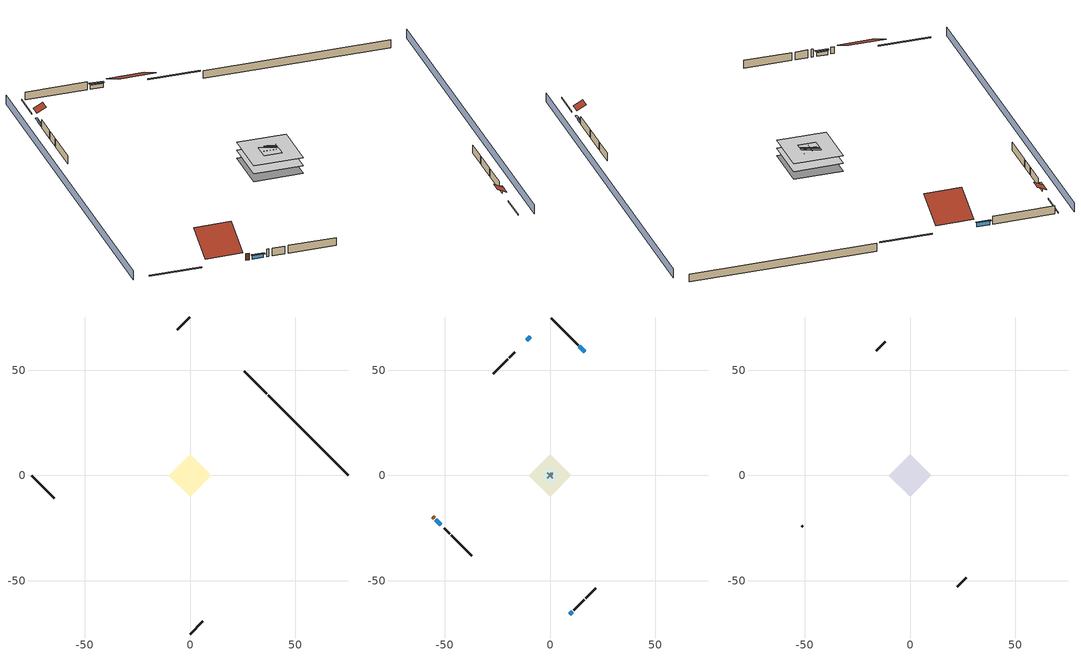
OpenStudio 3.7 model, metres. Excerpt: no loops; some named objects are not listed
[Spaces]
basement - unconditioned 1
 floor foundation (Slab2 construction): -10.06,0 0,10.06 10.06,0 0,-10.06 z-2.13
 wall outside (RimJoist1 construction): 36.38,38.85 25.65,49.58 z0.3:0.61
 wall outside (RimJoist2 construction): 0,-75.23 5.97,-69.26 z0.3:0.61
 wall outside (RimJoist3 construction): -75.23,0 -64.5,-10.73 z0.3:0.61
 wall outside (RimJoist4 construction): 0,75.23 -5.97,69.26 z0.3:0.61
 wall foundation (FoundationWall1 construction): 75.23,0 37.04,38.19 z-2.13:0.3
garage 1
 floor foundation (Slab1 construction): -3.66,0 0,3.66 3.66,0 0,-3.66 z0
 wall outside (Wall1 construction): 11.19,-64.04 16.37,-58.87 z0.3:2.74
 wall outside (Wall2 construction): -50.17,-25.06 -47.58,-27.65 z0.3:2.74
 wall outside (Wall12 construction): -16.75,58.49 -19.33,55.9 z0.3:2.74
 wall to conditioned space 1 (Wall5 construction Reversed): 1.29,-1.29 -1.29,1.29 z0.3:2.74
 wall to conditioned space 1 (Wall6 construction Reversed): 1.29,1.29 -1.29,-1.29 z0.3:2.74
conditioned space 1
 floor to basement - unconditioned 1 (Floor2 construction): -10.06,0 0,10.06 10.06,0 0,-10.06 z0.3
 wall outside (Wall3 construction): 13.34,61.89 0.66,74.58 z0.3:2.74
 wall outside (Wall4 construction): 17.02,-58.21 21.72,-53.52 z0.3:2.74
 wall outside (Wall7 construction): -46.93,-28.31 -37.14,-38.1 z0.3:2.74
 wall outside (Wall8 construction): -19.99,55.24 -27.04,48.2 z0.3:2.74
 wall outside (AdiabaticWallConstruction): 16.57,58.66 13.99,61.24 z0.3:1.49; 9.44,-65.79 10.54,-64.7 / -9.45,65.79 -11.09,64.14 z0.3:1.34; -54.24,-21 -51.97,-23.26 z0.3:1.4
 wall outside (AdiabaticWallConstruction 1): -55.54,-19.69 -54.89,-20.34 z0.3:2.34
 window (WindowConstruction): 16.57,58.66 13.99,61.24 z0.3:1.49
 window (WindowConstruction 1): 9.45,-65.79 10.54,-64.7 z0.3:1.34
 window (WindowConstruction 2): -54.24,-21 -51.97,-23.26 z0.3:1.4
 window (WindowConstruction 3): -9.45,65.79 -11.09,64.14 z0.3:1.34
 door (Door): -55.54,-19.69 -54.89,-20.34 z0.3:2.34
central ac and furnace airloop ret air space
 floor adiabatic (AdiabaticConst): 0,0 0,1 1,1 1,0 z0
 wall adiabatic (AdiabaticConst): 0,1 0,0 1,0 1,1 0,1 z0:1
 ceiling adiabatic (AdiabaticConst): 1,0 1,1 0,1 0,0 z1
attic - vented 1
 floor to garage 1 (Floor1 construction): -3.66,0 0,3.66 3.66,0 0,-3.66 z2.74
 floor to conditioned space 1 (Floor3 construction Reversed): -10.06,0 0,10.06 10.06,0 0,-10.06 z2.74
 wall outside (Wall9 construction): 22.37,-52.86 26.72,-48.51 z0.3:2.74
 wall outside (Wall10 construction): -11.74,63.49 -16.09,59.14 z0.3:2.74
 wall outside (Wall11 construction): -51.31,-23.92 -50.83,-24.41 z0.3:2.74
 roof outside (Roof1 construction): 17.23,58.01,2.74 10.28,51.06,7.66 18.05,43.29,7.66 24.99,50.24,2.74
 roof outside (Roof2 construction): 8.79,-66.44,2.74 6.86,-64.51,4.11 4.69,-66.67,4.11 6.63,-68.61,2.74
 roof outside (Roof3 construction): -8.79,66.44,2.74 -6.86,64.51,4.11 -4.69,66.67,4.11 -6.63,68.61,2.74
 roof outside (Roof4 construction): -56.2,-19.04,2.74 -49.36,-12.2,7.58 -57,-4.55,7.58 -63.84,-11.39,2.74
shading: -3.23,78.46 -78.46,3.23 / 3.23,-78.46 78.46,-3.23 z0:2.74; 13.78,61.45 16.79,58.45 17.22,58.88 14.21,61.88 z1.8; 10.75,-64.48 9.23,-66 9.66,-66.43 11.18,-64.91 z1.65; -51.75,-23.48 -54.45,-20.78 -54.88,-21.21 -52.18,-23.91 z1.71; -11.3,63.93 -9.23,66 -9.66,66.43 -11.73,64.36 z1.65
[Site]
Milwaukee Gen Mitc_WI_USA: Latitude {deg}=42.95; Longitude {deg}=-87.9; Time Zone {hr}=-6; Elevation {m}=211; Terrain=Suburbs
[Site:GroundTemperature:Shallow]
4.51604, 2.42328, 2.25568, 3.24881, 7.23564, 11.2039, 14.6442, 16.8235, 17.0087, 15.2361, 11.8836, 8.03706
[Site:WaterMainsTemperature]
Calculation Method=Schedule; Temperature Schedule=mains temperature schedule
[Building]
Building 1
[Material] Roughness=Rough
Name | Thickness {m} | Conductivity {W/m-K} | Density {kg/m3} | Specific Heat {J/kg-K} | Thermal Absorptance | Solar Absorptance | Visible Absorptance
asphalt or fiberglass shingles | 0.00635 | 0.162714 | 1121.4 | 1465.45 | 0.9 | 0.85 | 0.85
roof rigid ins | 0.00281632 | 0.029427 | 32.04 | 1214.23 | 0.9 | 0.7 | 0.7
osb sheathing 0.5 in. | 0.0127 | 0.115458 | 512.64 | 1214.23 | 0.9 | 0.6 | 0.6
aluminum siding | 0.009525 | 0.089435 | 177.822 | 1046.75 | 0.9 | 0.5 | 0.5
osb sheathing 0.5 in. 1 | 0.0127 | 0.115458 | 512.64 | 1214.23 | 0.9 | 0.7 | 0.7
wall stud and cavity | 0.1397 | 0.419005 | 139.0536 | 1170.24 | 0.9 | 0.6 | 0.6
wall stud and cavity 1 | 0.1397 | 0.0950889 | 139.0536 | 1170.24 | 0.9 | 0.7 | 0.7
gypsum board | 0.0127 | 0.160291 | 801 | 837.4 | 0.9 | 0.6 | 0.6
osb sheathing 0.5 in. 2; osb sheathing 0.5 in. 3 | 0.0127 | 0.115458 | 512.64 | 1214.23
wall stud and cavity 2 | 0.1397 | 0.0937203 | 139.0536 | 1170.24 | 0.9 | 0.7 | 0.7
rim joist stud and cavity | 0.0508 | 0.178289 | 50.32683 | 1063.81 | 0.9 | 0.6 | 0.6
ceiling stud and cavity | 0.1397 | 1.39189 | 65.682 | 1177.47 | 0.9 | 0.7 | 0.7
floor stud and cavity | 0.1397 | 0.923637 | 92.3553 | 1139.71 | 0.9 | 0.7 | 0.7
osb sheathing 0.75 in. | 0.01905 | 0.115458 | 512.64 | 1214.23 | 0.9 | 0.7 | 0.7
floor covering | 0.0127 | 0.0433444 | 54.468 | 1339.84 | 0.9 | 0.6 | 0.6
ceiling loosefill ins | 0.169333 | 0.0480833 | 16.02 | 1046.75 | 0.9 | 0.7 | 0.7
ceiling stud and cavity 1 | 0.1397 | 0.0824711 | 65.682 | 1177.47 | 0.9 | 0.7 | 0.7
concrete 4.0 in. | 0.1016 | 1.803125 | 2242.8 | 837.4 | 0.9 | 0.7 | 0.7
concrete 8.0 in. | 0.2032 | 1.803125 | 2242.8 | 837.4 | 0.9 | 0.7 | 0.7
wood siding; wood siding 1 | 0.0254 | 0.102417 | 544.68 | 1172.36
wall rigid ins | 0.512978 | 0.029427 | 32.04 | 1214.23 | 0.9 | 0.7 | 0.7
wall stud and cavity 3 | 0.0889 | 0.380278 | 52.3479 | 1209.89 | 0.9 | 0.7 | 0.7
door material | 0.04445 | 0.0612267 | 512.64 | 1214.23 | 0.9 | 0.7 | 0.7
wall stud and cavity 4 | 0.0889 | 0.391764 | 83.0341 | 1211.67 | 0.9 | 0.7 | 0.7
furniture material conditioned space 1; furniture material garage 1; furniture material basement - unconditioned 1 | 0.1524 | 0.115458 | 640.8 | 1214.23 | 0.9 | 0.6 | 0.6
[Construction]
Roof1 construction; Roof2 construction; Roof3 construction; Roof4 construction: asphalt or fiberglass shingles, roof rigid ins, osb sheathing 0.5 in.
Wall1 construction; Wall2 construction: aluminum siding, osb sheathing 0.5 in. 1, wall stud and cavity
Wall3 construction; Wall4 construction: aluminum siding, osb sheathing 0.5 in. 1, wall stud and cavity 1, gypsum board
Wall5 construction Reversed: gypsum board, wall stud and cavity 2, osb sheathing 0.5 in. 2
Wall6 construction Reversed: gypsum board, wall stud and cavity 2, osb sheathing 0.5 in. 3
Wall7 construction; Wall8 construction: aluminum siding, osb sheathing 0.5 in. 2, wall stud and cavity 1, gypsum board
Wall9 construction; Wall10 construction; Wall11 construction; Wall12 construction: aluminum siding, osb sheathing 0.5 in. 2, wall stud and cavity
RimJoist1 construction; RimJoist2 construction; RimJoist3 construction; RimJoist4 construction: aluminum siding, rim joist stud and cavity
Floor1 construction: ceiling stud and cavity
Floor2 construction: floor stud and cavity, osb sheathing 0.75 in., floor covering
Floor3 construction Reversed: gypsum board, ceiling stud and cavity 1, ceiling loosefill ins
Slab1 construction; Slab2 construction: concrete 4.0 in.
FoundationWall1 construction: concrete 8.0 in.
WindowConstruction; WindowConstruction 1; WindowConstruction 2; WindowConstruction 3: WindowMaterial
AdiabaticWallConstruction: wood siding, wall rigid ins, wall stud and cavity 3, gypsum board
Door: door material
AdiabaticWallConstruction 1: wood siding 1, wall rigid ins, wall stud and cavity 3, gypsum board
PartitionWallConstruction: gypsum board, wall stud and cavity 4, gypsum board
furniture construction conditioned space 1: furniture material conditioned space 1
furniture construction garage 1: furniture material garage 1
furniture construction basement - unconditioned 1: furniture material basement - unconditioned 1
AdiabaticConst: Adiabatic
[WindowMaterial:SimpleGlazingSystem]
WindowMaterial: U-Factor {W/m2-K}=4.31528; Solar Heat Gain Coefficient=0.67
[Material:NoMass]
Adiabatic: Roughness=Rough; Thermal Resistance {m2-K/W}=176.1
[ThermalZone] Multiplier=1; Use Ideal Air Loads=No
Name | Volume {m3} | Thermostat
conditioned space | 493.619 | conditioned space temperature setpoint
attic - vented | 258.62
garage | 65.242
basement - unconditioned | 493.619
central ac and furnace airloop ret air zone | 1
[Sizing:Zone] Zone Cooling Design Supply Air Temperature Input Method=SupplyAirTemperature; Zone Cooling Design Supply Air Temperature {C}=14; Zone Cooling Design Supply Air Temperature Difference {deltaC}=11.11; Zone Heating Design Supply Air Temperature Input Method=SupplyAirTemperature; Zone Heating Design Supply Air Temperature {C}=40; Zone Heating Design Supply Air Temperature Difference {deltaC}=11.11; Zone Cooling Design Supply Air Humidity Ratio {kg-H2O/kg-air}=0.0085; Zone Heating Design Supply Air Humidity Ratio {kg-H2O/kg-air}=0.008; Cooling Design Air Flow Method=DesignDay; Heating Design Air Flow Method=DesignDay; Account for Dedicated Outdoor Air System=No; Dedicated Outdoor Air System Control Strategy=NeutralSupplyAir; Dedicated Outdoor Air Low Setpoint Temperature for Design {C}=autosize; Dedicated Outdoor Air High Setpoint Temperature for Design {C}=autosize; Zone Load Sizing Method=Sensible Load Only No Latent Load; Zone Latent Cooling Design Supply Air Humidity Ratio Input Method=HumidityRatioDifference; Zone Cooling Design Supply Air Humidity Ratio Difference {kgWater/kgDryAir}=0.005; Zone Latent Heating Design Supply Air Humidity Ratio Input Method=HumidityRatioDifference; Zone Humidification Design Supply Air Humidity Ratio Difference {kgWater/kgDryAir}=0.005
attic - vented; garage; central ac and furnace airloop ret air zone
[Space] Building Unit=Building Unit 1
Name | Thermal Zone | Volume {m3}
conditioned space 1 | conditioned space | 493.619
attic - vented 1 | attic - vented | 258.62
garage 1 | garage | 65.242
basement - unconditioned 1 | basement - unconditioned | 493.619
central ac and furnace airloop ret air space | central ac and furnace airloop ret air zone
[ThermostatSetpoint:DualSetpoint]
conditioned space temperature setpoint: Heating Setpoint Temperature Schedule=heating setpoint; Cooling Setpoint Temperature Schedule=cooling setpoint
[Foundation:Kiva] Wall Depth Below Slab {m}=0.2032
Name | Initial Indoor Air Temperature {C} | Wall Height Above Grade {m}
Foundation Kiva 1 | 2.20464 | 0.1016
Foundation Kiva 2 | 2.41042 | 0.3048
[Foundation:Kiva:Settings]
Soil Conductivity {W/m-K}=1.3848; Soil Density {kg/m3}=1842.3; Soil Specific Heat {J/kg-K}=418.7; Ground Solar Absorptivity=0.9; Ground Thermal Absorptivity=0.9; Ground Surface Roughness {m}=0.03; Far-Field Width {m}=40; Deep-Ground Boundary Condition=ZeroFlux; Deep-Ground Depth {m}=40; Minimum Cell Dimension {m}=0.2; Maximum Cell Growth Coefficient=3; Simulation Timestep=Timestep
[SurfaceProperty:ExposedFoundationPerimeter] Exposed Perimeter Calculation Method=TotalExposedPerimeter
Name | Total Exposed Perimeter {m}
Slab1 | 14.6304
Slab2 | 54.01056
[SurfaceProperty:IncidentSolarMultiplier] Incident Solar Multiplier=1; Incident Solar Multiplier Schedule=trans schedule winter=0.85 summer=0.7
Window1; Window2; Window3; Window4
[InternalMass:Definition] Design Level Calculation Method=SurfaceArea
Name | Construction | Surface Area {m2}
partition wall mass | PartitionWallConstruction | 202.436
furniture mass conditioned space 1 | furniture construction conditioned space 1 | 80.9743
furniture mass garage 1 | furniture construction garage 1 | 2.67561
furniture mass basement - unconditioned 1 | furniture construction basement - unconditioned 1 | 80.9743
[InternalMass] Multiplier=1
Name | Internal Mass Definition | Space or SpaceType
partition wall mass | partition wall mass | conditioned space 1
furniture mass conditioned space 1 | furniture mass conditioned space 1 | conditioned space 1
furniture mass garage 1 | furniture mass garage 1 | garage 1
furniture mass basement - unconditioned 1 | furniture mass basement - unconditioned 1 | basement - unconditioned 1
[External:File]
External File 1: File=in.schedules.csv
[People:Definition]
occupants: Number of People Calculation Method=People; Number of People {people}=2; Fraction Radiant=0.314171; Sensible Heat Fraction=0.56303; Carbon Dioxide Generation Rate {m3/s-W}=0; Enable ASHRAE 55 Comfort Warnings=No; Mean Radiant Temperature Calculation Type=ZoneAveraged
[People]
occupants: People Definition=occupants; Space or SpaceType=conditioned space 1; Number of People Schedule=occupants; Activity Level Schedule=occupants activity schedule; Multiplier=1
[Fan:SystemModel]
central ac and furnace supply fan: Availability Schedule=Always On Discrete; Design Maximum Air Flow Rate {m3/s}=0.643264; Speed Control Method=Discrete; Electric Power Minimum Flow Rate Fraction=0.2; Design Pressure Rise {Pa}=595.935; Motor Efficiency=1; Motor In Air Stream Fraction=1; Design Electric Power Consumption {W}=autosize; Design Power Sizing Method=TotalEfficiencyAndPressure; Electric Power Per Unit Flow Rate {W/(m3/s)}=840; Electric Power Per Unit Flow Rate Per Unit Pressure {W-s/m3-Pa}=1.66667; Fan Total Efficiency=0.75; Motor Loss Radiative Fraction=0; Speed Flow Fraction 1=0.7212; Speed Electric Power Fraction 1=0.37512; Speed Flow Fraction 2=1; Speed Electric Power Fraction 2=1
[EnergyManagementSystem:Sensor]
Name | Output Variable or Output Meter Index Key | Output Variable or Output Meter
central_ac_and_furnace_supply_fan_s; central_ac_and_furnace_supply_fan_s_1 | central ac and furnace supply fan | Fan Electricity Energy
cool_season | cooling season schedule | Schedule Value
out_pb_s |  | Site Outdoor Air Barometric Pressure
out_wt_s |  | Site Outdoor Air Humidity Ratio
site_vw_s |  | Site Wind Speed
central_ac_and_furnace_airloop_Fan_RTF_s | central ac and furnace supply fan | Fan Runtime Fraction Speed 1
central_ac_and_furnace_airloop_Fan_RTF_s_1 | central ac and furnace supply fan | Fan Runtime Fraction Speed 2
central_ac_and_furnace_airloop_AH_MFR_s | Node 7 | System Node Mass Flow Rate
central_ac_and_furnace_airloop_AH_VFR_s | Node 7 | System Node Current Density Volume Flow Rate
central_ac_and_furnace_airloop_AH_Tout_s | Node 7 | System Node Temperature
central_ac_and_furnace_airloop_AH_Wout_s | Node 7 | System Node Humidity Ratio
central_ac_and_furnace_airloop_RA_T_s | Node 10 | System Node Temperature
central_ac_and_furnace_airloop_Ra_W_s | Node 10 | System Node Humidity Ratio
natural_vent_s | natural vent schedule | Schedule Value
htg_sp_s | heating setpoint | Schedule Value
clg_sp_s | cooling setpoint | Schedule Value
mech_vent_range_fan_0_sch_s | mech vent range fan 0 schedule | Schedule Value
mech_vent_bath_fan_0_sch_s | mech vent bath fan 0 schedule | Schedule Value
clothes_dryer_exhaust_0_sch_s | clothes_dryer | Schedule Value
htg_load_cond |  | Heating:EnergyTransfer:Zone:CONDITIONED SPACE
clg_load_cond |  | Cooling:EnergyTransfer:Zone:CONDITIONED SPACE
htg_load_duct |  | Heating:EnergyTransfer:Zone:CENTRAL AC AND FURNACE AIRLOOP RET AIR ZONE
clg_load_duct |  | Cooling:EnergyTransfer:Zone:CENTRAL AC AND FURNACE AIRLOOP RET AIR ZONE
[ElectricEquipment:Definition] Design Level Calculation Method=EquipmentLevel
Name | Design Level {W} | Fraction Latent | Fraction Radiant | Fraction Lost
ceiling fan | 17.0572 | 0 | 0.558 | 0
clothes washer | 322.319 | 0.03 | 0.162 | 0.7
clothes dryer | 8575.76 | 0.015 | 0.081 | 0.85
dishwasher | 593.132 | 0.3 | 0.18 | 0.4
fridge | 109.031 | 0 | 0.6 | 0
freezer | 47.9573 | 0 | 0.6 | 0
cooking range | 2314.12 | 0.08 | 0.432 | 0.2
misc plug loads | 428.613 | 0.021 | 0.558 | 0.049
misc well pump | 102.667 | 0 | 0 | 1
whole house fan; mech vent house fan | 0 | 0 | 0 | 1
mech vent house fan cfis | 0 | 0 | 0 | 0
mech vent range fan 0; mech vent bath fan 0 | 30 | 0 | 0 | 1
[ElectricEquipment]
Name | Electric Equipment Definition | Space or SpaceType | Schedule
ceiling fan | ceiling fan | conditioned space 1 | ceiling_fan
clothes washer | clothes washer | conditioned space 1 | clothes_washer
clothes dryer | clothes dryer | conditioned space 1 | clothes_dryer
dishwasher | dishwasher | conditioned space 1 | dishwasher
fridge | fridge | conditioned space 1 | fridge schedule
freezer | freezer | garage 1 | freezer schedule
cooking range | cooking range | conditioned space 1 | cooking_range
misc plug loads | misc plug loads | conditioned space 1 | plug_loads_other
misc well pump | misc well pump | conditioned space 1 | misc well pump schedule
whole house fan | whole house fan | conditioned space 1 | Always On Discrete
mech vent house fan | mech vent house fan | conditioned space 1 | mech vent house fan schedule
mech vent house fan cfis | mech vent house fan cfis | conditioned space 1 | mech vent house fan cfis schedule
mech vent range fan 0 | mech vent range fan 0 | conditioned space 1 | mech vent range fan 0 schedule
mech vent bath fan 0 | mech vent bath fan 0 | conditioned space 1 | mech vent bath fan 0 schedule
[OtherEquipment:Definition] Design Level Calculation Method=EquipmentLevel
Name | Design Level {W} | Fraction Latent | Fraction Radiant | Fraction Lost
water heater energy adjustment1 | 0.01 | 0 | 0 | 1
water sensible | -591.911 | 0 | 0.6 | 0
water latent | 600.595 | 1 | 0 | 0
central_ac_and_furnace_airloop_0_SupSensLkToCond equip; central_ac_and_furnace_airloop_0_SupCondToLv equip; central_ac_and_furnace_airloop_0_RetCondToRP equip; central_ac_and_furnace_airloop_0_RetSensLkToRP equip; central_ac_and_furnace_airloop_0_SupCondToDZ equip; central_ac_and_furnace_airloop_0_RetCondToDZ equip; central_ac_and_furnace_airloop_0_SupSensLkToDZ equip; mech vent house fan sensible load equip | 0 | 0 | 0 | 0
central_ac_and_furnace_airloop_0_SupLatLkToCond equip; central_ac_and_furnace_airloop_0_RetLatLkToRP equip; central_ac_and_furnace_airloop_0_SupLatLkToDZ equip; mech vent house fan latent load equip | 0 | 1 | 0 | 0
[OtherEquipment]
Name | Other Equipment Definition | Space or SpaceType | Schedule | Fuel Type
water heater energy adjustment1 | water heater energy adjustment1 | basement - unconditioned 1 | Always On Discrete | NaturalGas
water sensible | water sensible | conditioned space 1 | hot_water_fixtures | None
water latent | water latent | conditioned space 1 | hot_water_fixtures | None
central_ac_and_furnace_airloop_0_SupSensLkToCond equip | central_ac_and_furnace_airloop_0_SupSensLkToCond equip | conditioned space 1 | Always On Discrete | None
central_ac_and_furnace_airloop_0_SupLatLkToCond equip | central_ac_and_furnace_airloop_0_SupLatLkToCond equip | conditioned space 1 | Always On Discrete | None
central_ac_and_furnace_airloop_0_SupCondToLv equip | central_ac_and_furnace_airloop_0_SupCondToLv equip | conditioned space 1 | Always On Discrete | None
central_ac_and_furnace_airloop_0_RetCondToRP equip | central_ac_and_furnace_airloop_0_RetCondToRP equip | central ac and furnace airloop ret air space | Always On Discrete | None
central_ac_and_furnace_airloop_0_RetSensLkToRP equip | central_ac_and_furnace_airloop_0_RetSensLkToRP equip | central ac and furnace airloop ret air space | Always On Discrete | None
central_ac_and_furnace_airloop_0_RetLatLkToRP equip | central_ac_and_furnace_airloop_0_RetLatLkToRP equip | central ac and furnace airloop ret air space | Always On Discrete | None
central_ac_and_furnace_airloop_0_SupCondToDZ equip | central_ac_and_furnace_airloop_0_SupCondToDZ equip | basement - unconditioned 1 | Always On Discrete | None
central_ac_and_furnace_airloop_0_RetCondToDZ equip | central_ac_and_furnace_airloop_0_RetCondToDZ equip | basement - unconditioned 1 | Always On Discrete | None
central_ac_and_furnace_airloop_0_SupSensLkToDZ equip | central_ac_and_furnace_airloop_0_SupSensLkToDZ equip | basement - unconditioned 1 | Always On Discrete | None
central_ac_and_furnace_airloop_0_SupLatLkToDZ equip | central_ac_and_furnace_airloop_0_SupLatLkToDZ equip | basement - unconditioned 1 | Always On Discrete | None
mech vent house fan sensible load equip | mech vent house fan sensible load equip | conditioned space 1 | Always On Discrete | None
mech vent house fan latent load equip | mech vent house fan latent load equip | conditioned space 1 | Always On Discrete | None
[EnergyManagementSystem:Actuator]
Name | Actuated Component | Actuated Component Type | Actuated Component Control Type | Zone or Space
water_heater_ec_adj_act | water heater energy adjustment1 | OtherEquipment | Power Level | basement - unconditioned 1
central_ac_and_furnace_airloop_0_SupSensLkToCond_equip_act | central_ac_and_furnace_airloop_0_SupSensLkToCond equip | OtherEquipment | Power Level | conditioned space 1
central_ac_and_furnace_airloop_0_SupLatLkToCond_equip_act | central_ac_and_furnace_airloop_0_SupLatLkToCond equip | OtherEquipment | Power Level | conditioned space 1
central_ac_and_furnace_airloop_0_SupCondToLv_equip_act | central_ac_and_furnace_airloop_0_SupCondToLv equip | OtherEquipment | Power Level | conditioned space 1
central_ac_and_furnace_airloop_0_RetCondToRP_equip_act | central_ac_and_furnace_airloop_0_RetCondToRP equip | OtherEquipment | Power Level | central ac and furnace airloop ret air space
central_ac_and_furnace_airloop_0_RetSensLkToRP_equip_act | central_ac_and_furnace_airloop_0_RetSensLkToRP equip | OtherEquipment | Power Level | central ac and furnace airloop ret air space
central_ac_and_furnace_airloop_0_RetLatLkToRP_equip_act | central_ac_and_furnace_airloop_0_RetLatLkToRP equip | OtherEquipment | Power Level | central ac and furnace airloop ret air space
central_ac_and_furnace_airloop_0_SupCondToDZ_equip_act | central_ac_and_furnace_airloop_0_SupCondToDZ equip | OtherEquipment | Power Level | basement - unconditioned 1
central_ac_and_furnace_airloop_0_RetCondToDZ_equip_act | central_ac_and_furnace_airloop_0_RetCondToDZ equip | OtherEquipment | Power Level | basement - unconditioned 1
central_ac_and_furnace_airloop_0_SupSensLkToDZ_equip_act | central_ac_and_furnace_airloop_0_SupSensLkToDZ equip | OtherEquipment | Power Level | basement - unconditioned 1
central_ac_and_furnace_airloop_0_SupLatLkToDZ_equip_act | central_ac_and_furnace_airloop_0_SupLatLkToDZ equip | OtherEquipment | Power Level | basement - unconditioned 1
whole_house_fan_act | whole house fan | ElectricEquipment | Electricity Rate | conditioned space 1
mech_vent_house_fan_cfis_act | mech vent house fan cfis | ElectricEquipment | Electricity Rate | conditioned space 1
mech_vent_house_fan_sensible_load_equip_act | mech vent house fan sensible load equip | OtherEquipment | Power Level | conditioned space 1
mech_vent_house_fan_latent_load_equip_act | mech vent house fan latent load equip | OtherEquipment | Power Level | conditioned space 1
[WaterUse:Equipment:Definition]
Name | Peak Flow Rate {m3/s}
clothes washer | 1.19399e-05
dishwasher | 7.76342e-06
[Lights:Definition] Design Level Calculation Method=LightingLevel; Fraction Radiant=0.6; Fraction Visible=0.2; Return Air Fraction=0
Name | Lighting Level {W}
interior lighting | 1242.62
garage lighting | 52.6845
[Lights] Fraction Replaceable=1
Name | Lights Definition | Space or SpaceType | Schedule
interior lighting | interior lighting | conditioned space 1 | lighting_interior
garage lighting | garage lighting | garage 1 | lighting_garage
[Exterior:Lights:Definition]
exterior lighting: Design Level {W}=75.5506
[Exterior:Lights]
exterior lighting: Exterior Lights Definition=exterior lighting; Schedule=exterior lighting schedule
[ZoneMixing] Schedule=Always On Continuous; Design Flow Rate Calculation Method=Flow/Zone; Design Flow Rate {m3/s}=0
Name | Zone or Space | Source Zone or Space
central_ac_and_furnace_airloop_0_ZoneMixDZToCond mix | conditioned space | basement - unconditioned
central_ac_and_furnace_airloop_0_ZoneMixCondToDZ mix | basement - unconditioned | conditioned space
whole house fan mix | attic - vented | conditioned space
[SpaceInfiltration:DesignFlowRate] Schedule=Always On Discrete
Name | Space or SpaceType | Design Flow Rate Calculation Method | Design Flow Rate {m3/s} | Air Changes per Hour {1/hr} | Constant Term Coefficient | Temperature Term Coefficient | Velocity Term Coefficient | Velocity Squared Term Coefficient
natural vent flow; whole house fan flow; infil flow | conditioned space 1 | Flow/Space | 0
infil|basement - unconditioned 1 | basement - unconditioned 1 | AirChanges/Hour |  | 0.1 | 1 | 0 | 0 | 0
[SpaceInfiltration:EffectiveLeakageArea] Schedule=Always On Discrete
Name | Space or SpaceType | Effective Air Leakage Area {cm2} | Stack Coefficient | Wind Coefficient
infil|garage 1 | garage 1 | 135.919 | 0.000145291 | 4.64657e-05
infil|attic - vented 1 | attic - vented 1 | 7638.96 | 0.000511141 | 4.24315e-05
[BuildingUnit]
Building Unit 1
[Schedule:Ruleset]
Name | Default Day Schedule
heating setpoint | heating setpoint default day
cooling setpoint | cooling setpoint default day
trans schedule winter=0.85 summer=0.7 | trans schedule winter=0.85 summer=0.7 default day
fridge schedule | fridge schedule default day
freezer schedule | freezer schedule default day
misc well pump schedule | misc well pump schedule default day
exterior lighting schedule | exterior lighting schedule default day
mech vent range fan 0 schedule | mech vent range fan 0 schedule default day
mech vent bath fan 0 schedule | mech vent bath fan 0 schedule default day
[Schedule:Day]
heating setpoint default day; cooling setpoint default day; trans schedule winter=0.85 summer=0.7 default day; fridge schedule default day; freezer schedule default day; misc well pump schedule default day; exterior lighting schedule default day; mech vent range fan 0 schedule default day; mech vent bath fan 0 schedule default day: 24, 0, 0
heating setpoint allday1; cooling setpoint allday1: 24, 0, 21.1111
trans schedule winter=0.85 summer=0.7 allday1; trans schedule winter=0.85 summer=0.7 allday305: 24, 0, 0.85
trans schedule winter=0.85 summer=0.7 allday121: 24, 0, 0.7
fridge schedule allday1; fridge schedule allday12; freezer schedule allday1; freezer schedule allday12: 1, 0, 0.610949, 2, 0, 0.595675, 3, 0, 0.580401, 4, 0, 0.565128, 6, 0, 0.549854, 7, 0, 0.580401, 8, 0, 0.610949, 10, 0, 0.626223, 12, 0, 0.610949, 15, 0, 0.641496, 16, 0, 0.626223, 17, 0, 0.672044, 18, 0, 0.733139, 19, 0, 0.763686, 20, 0, 0.733139, 21, 0, 0.717865, 22, 0, 0.702591, 23, 0, 0.672044, 24, 0, 0.626223
fridge schedule allday2; freezer schedule allday2: 1, 0, 0.609489, 2, 0, 0.594252, 3, 0, 0.579015, 4, 0, 0.563777, 6, 0, 0.54854, 7, 0, 0.579015, 8, 0, 0.609489, 10, 0, 0.624726, 12, 0, 0.609489, 15, 0, 0.639964, 16, 0, 0.624726, 17, 0, 0.670438, 18, 0, 0.731387, 19, 0, 0.761861, 20, 0, 0.731387, 21, 0, 0.71615, 22, 0, 0.700912, 23, 0, 0.670438, 24, 0, 0.624726
fridge schedule allday3; freezer schedule allday3: 1, 0, 0.791241, 2, 0, 0.77146, 3, 0, 0.751679, 4, 0, 0.731898, 6, 0, 0.712117, 7, 0, 0.751679, 8, 0, 0.791241, 10, 0, 0.811022, 12, 0, 0.791241, 15, 0, 0.830803, 16, 0, 0.811022, 17, 0, 0.870365, 18, 0, 0.949489, 19, 0, 0.989051, 20, 0, 0.949489, 21, 0, 0.929708, 22, 0, 0.909927, 23, 0, 0.870365, 24, 0, 0.811022
fridge schedule allday6; freezer schedule allday6: 1, 0, 0.8, 2, 0, 0.78, 3, 0, 0.76, 4, 0, 0.74, 6, 0, 0.72, 7, 0, 0.76, 8, 0, 0.8, 10, 0, 0.82, 12, 0, 0.8, 15, 0, 0.84, 16, 0, 0.82, 17, 0, 0.88, 18, 0, 0.96, 19, 0, 1, 20, 0, 0.96, 21, 0, 0.94, 22, 0, 0.92, 23, 0, 0.88, 24, 0, 0.82
fridge schedule allday10; freezer schedule allday10: 1, 0, 0.679562, 2, 0, 0.662573, 3, 0, 0.645584, 4, 0, 0.628595, 6, 0, 0.611606, 7, 0, 0.645584, 8, 0, 0.679562, 10, 0, 0.696551, 12, 0, 0.679562, 15, 0, 0.71354, 16, 0, 0.696551, 17, 0, 0.747518, 18, 0, 0.815474, 19, 0, 0.849453, 20, 0, 0.815474, 21, 0, 0.798485, 22, 0, 0.781496, 23, 0, 0.747518, 24, 0, 0.696551
fridge schedule allday11; freezer schedule allday11: 1, 0, 0.675182, 2, 0, 0.658303, 3, 0, 0.641423, 4, 0, 0.624544, 6, 0, 0.607664, 7, 0, 0.641423, 8, 0, 0.675182, 10, 0, 0.692062, 12, 0, 0.675182, 15, 0, 0.708942, 16, 0, 0.692062, 17, 0, 0.742701, 18, 0, 0.810219, 19, 0, 0.843978, 20, 0, 0.810219, 21, 0, 0.793339, 22, 0, 0.77646, 23, 0, 0.742701, 24, 0, 0.692062
misc well pump schedule allday1; misc well pump schedule allday12: 1, 0, 0.508543, 2, 0, 0.265829, 3, 0, 0.219598, 4, 0, 0.173367, 5, 0, 0.184925, 6, 0, 0.20804, 7, 0, 0.300503, 9, 0, 0.381407, 10, 0, 0.36985, 12, 0, 0.381407, 15, 0, 0.36985, 16, 0, 0.381407, 17, 0, 0.520101, 18, 0, 0.658795, 19, 0, 0.762815, 20, 0, 0.878393, 21, 0, 0.936182, 22, 0, 0.993971, 23, 0, 0.866835, 24, 0, 0.751257
misc well pump schedule allday2: 1, 0, 0.511628, 2, 0, 0.267442, 3, 0, 0.22093, 4, 0, 0.174419, 5, 0, 0.186047, 6, 0, 0.209302, 7, 0, 0.302326, 9, 0, 0.383721, 10, 0, 0.372093, 12, 0, 0.383721, 15, 0, 0.372093, 16, 0, 0.383721, 17, 0, 0.523256, 18, 0, 0.662791, 19, 0, 0.767442, 20, 0, 0.883721, 21, 0, 0.94186, 22, 0, 1, 23, 0, 0.872093, 24, 0, 0.755814
misc well pump schedule allday3; misc well pump schedule allday5: 1, 0, 0.446407, 2, 0, 0.233349, 3, 0, 0.192767, 4, 0, 0.152184, 5, 0, 0.16233, 6, 0, 0.182621, 7, 0, 0.263786, 9, 0, 0.334806, 10, 0, 0.32466, 12, 0, 0.334806, 15, 0, 0.32466, 16, 0, 0.334806, 17, 0, 0.456553, 18, 0, 0.578301, 19, 0, 0.669611, 20, 0, 0.771067, 21, 0, 0.821796, 22, 0, 0.872524, 23, 0, 0.760922, 24, 0, 0.659466
misc well pump schedule allday4: 1, 0, 0.445085, 2, 0, 0.232658, 3, 0, 0.192196, 4, 0, 0.151734, 5, 0, 0.161849, 6, 0, 0.18208, 7, 0, 0.263005, 9, 0, 0.333814, 10, 0, 0.323698, 12, 0, 0.333814, 15, 0, 0.323698, 16, 0, 0.333814, 17, 0, 0.455201, 18, 0, 0.576588, 19, 0, 0.667628, 20, 0, 0.768784, 21, 0, 0.819362, 22, 0, 0.86994, 23, 0, 0.758668, 24, 0, 0.657513
misc well pump schedule allday6; misc well pump schedule allday9: 1, 0, 0.391323, 2, 0, 0.204555, 3, 0, 0.16898, 4, 0, 0.133405, 5, 0, 0.142299, 6, 0, 0.160087, 7, 0, 0.231236, 9, 0, 0.293492, 10, 0, 0.284598, 12, 0, 0.293492, 15, 0, 0.284598, 16, 0, 0.293492, 17, 0, 0.400216, 18, 0, 0.506941, 19, 0, 0.586984, 20, 0, 0.675921, 21, 0, 0.720389, 22, 0, 0.764858, 23, 0, 0.667027, 24, 0, 0.57809
misc well pump schedule allday7: 1, 0, 0.389119, 2, 0, 0.203403, 3, 0, 0.168029, 4, 0, 0.132654, 5, 0, 0.141498, 6, 0, 0.159185, 7, 0, 0.229934, 9, 0, 0.291839, 10, 0, 0.282996, 12, 0, 0.291839, 15, 0, 0.282996, 16, 0, 0.291839, 17, 0, 0.397963, 18, 0, 0.504086, 19, 0, 0.583679, 20, 0, 0.672115, 21, 0, 0.716333, 22, 0, 0.760551, 23, 0, 0.663271, 24, 0, 0.574835
misc well pump schedule allday10: 1, 0, 0.430984, 2, 0, 0.225287, 3, 0, 0.186107, 4, 0, 0.146926, 5, 0, 0.156721, 6, 0, 0.176312, 7, 0, 0.254672, 9, 0, 0.323238, 10, 0, 0.313443, 12, 0, 0.323238, 15, 0, 0.313443, 16, 0, 0.323238, 17, 0, 0.440779, 18, 0, 0.55832, 19, 0, 0.646476, 20, 0, 0.744426, 21, 0, 0.793402, 22, 0, 0.842377, 23, 0, 0.734631, 24, 0, 0.63668
misc well pump schedule allday11: 1, 0, 0.429221, 2, 0, 0.224366, 3, 0, 0.185345, 4, 0, 0.146325, 5, 0, 0.15608, 6, 0, 0.17559, 7, 0, 0.253631, 9, 0, 0.321916, 10, 0, 0.312161, 12, 0, 0.321916, 15, 0, 0.312161, 16, 0, 0.321916, 17, 0, 0.438976, 18, 0, 0.556036, 19, 0, 0.643832, 20, 0, 0.741382, 21, 0, 0.790157, 22, 0, 0.838932, 23, 0, 0.731627, 24, 0, 0.634076
exterior lighting schedule weekday1; exterior lighting schedule weekday12: 5, 0, 0.434959, 6, 0, 0.349858, 7, 0, 0.330947, 8, 0, 0.321491, 9, 0, 0.312035, 10, 0, 0.264757, 11, 0, 0.208024, 12, 0, 0.141834, 13, 0, 0.113467, 15, 0, 0.104012, 16, 0, 0.113467, 17, 0, 0.179657, 18, 0, 0.349858, 19, 0, 0.463325, 20, 0, 0.614615, 21, 0, 0.860461, 22, 0, 0.99284, 23, 0, 0.860461, 24, 0, 0.595704
exterior lighting schedule weekend1; exterior lighting schedule weekend12: 2, 0, 0.434959, 4, 0, 0.425503, 5, 0, 0.434959, 6, 0, 0.425503, 7, 0, 0.416047, 8, 0, 0.38768, 9, 0, 0.340402, 10, 0, 0.283669, 11, 0, 0.226935, 12, 0, 0.15129, 13, 0, 0.113467, 15, 0, 0.104012, 16, 0, 0.113467, 17, 0, 0.179657, 18, 0, 0.359314, 19, 0, 0.45387, 20, 0, 0.567337, 21, 0, 0.784816, 22, 0, 0.926651, 23, 0, 0.803728, 24, 0, 0.557882
exterior lighting schedule weekday2: 5, 0, 0.438095, 6, 0, 0.352381, 7, 0, 0.333333, 8, 0, 0.32381, 9, 0, 0.314286, 10, 0, 0.266667, 11, 0, 0.209524, 12, 0, 0.142857, 13, 0, 0.114286, 15, 0, 0.104762, 16, 0, 0.114286, 17, 0, 0.180952, 18, 0, 0.352381, 19, 0, 0.466667, 20, 0, 0.619048, 21, 0, 0.866667, 22, 0, 1, 23, 0, 0.866667, 24, 0, 0.6
exterior lighting schedule weekend2: 2, 0, 0.438095, 4, 0, 0.428571, 5, 0, 0.438095, 6, 0, 0.428571, 7, 0, 0.419048, 8, 0, 0.390476, 9, 0, 0.342857, 10, 0, 0.285714, 11, 0, 0.228571, 12, 0, 0.152381, 13, 0, 0.114286, 15, 0, 0.104762, 16, 0, 0.114286, 17, 0, 0.180952, 18, 0, 0.361905, 19, 0, 0.457143, 20, 0, 0.571429, 21, 0, 0.790476, 22, 0, 0.933333, 23, 0, 0.809524, 24, 0, 0.561905
exterior lighting schedule weekday3; exterior lighting schedule weekday5: 5, 0, 0.346085, 6, 0, 0.278373, 7, 0, 0.263325, 8, 0, 0.255802, 9, 0, 0.248278, 10, 0, 0.21066, 11, 0, 0.165519, 12, 0, 0.112854, 13, 0, 0.090283, 15, 0, 0.0827594, 16, 0, 0.090283, 17, 0, 0.142948, 18, 0, 0.278373, 19, 0, 0.368656, 20, 0, 0.489033, 21, 0, 0.684646, 22, 0, 0.789976, 23, 0, 0.684646, 24, 0, 0.473986
exterior lighting schedule weekend3; exterior lighting schedule weekend5: 2, 0, 0.346085, 4, 0, 0.338561, 5, 0, 0.346085, 6, 0, 0.338561, 7, 0, 0.331038, 8, 0, 0.308467, 9, 0, 0.270849, 10, 0, 0.225707, 11, 0, 0.180566, 12, 0, 0.120377, 13, 0, 0.090283, 15, 0, 0.0827594, 16, 0, 0.090283, 17, 0, 0.142948, 18, 0, 0.285896, 19, 0, 0.361132, 20, 0, 0.451415, 21, 0, 0.624457, 22, 0, 0.737311, 23, 0, 0.639504, 24, 0, 0.443891
exterior lighting schedule weekday4: 5, 0, 0.344691, 6, 0, 0.277251, 7, 0, 0.262265, 8, 0, 0.254771, 9, 0, 0.247278, 10, 0, 0.209812, 11, 0, 0.164852, 12, 0, 0.112399, 13, 0, 0.0899193, 15, 0, 0.082426, 16, 0, 0.0899193, 17, 0, 0.142372, 18, 0, 0.277251, 19, 0, 0.367171, 20, 0, 0.487063, 21, 0, 0.681888, 22, 0, 0.786794, 23, 0, 0.681888, 24, 0, 0.472076
exterior lighting schedule weekend4: 2, 0, 0.344691, 4, 0, 0.337197, 5, 0, 0.344691, 6, 0, 0.337197, 7, 0, 0.329704, 8, 0, 0.307224, 9, 0, 0.269758, 10, 0, 0.224798, 11, 0, 0.179839, 12, 0, 0.119892, 13, 0, 0.0899193, 15, 0, 0.082426, 16, 0, 0.0899193, 17, 0, 0.142372, 18, 0, 0.284744, 19, 0, 0.359677, 20, 0, 0.449597, 21, 0, 0.621942, 22, 0, 0.734341, 23, 0, 0.636928, 24, 0, 0.442103
exterior lighting schedule weekday6; exterior lighting schedule weekday9: 5, 0, 0.28823, 6, 0, 0.231837, 7, 0, 0.219305, 8, 0, 0.213039, 9, 0, 0.206773, 10, 0, 0.175444, 11, 0, 0.137849, 12, 0, 0.093988, 13, 0, 0.0751904, 15, 0, 0.0689245, 16, 0, 0.0751904, 17, 0, 0.119051, 18, 0, 0.231837, 19, 0, 0.307027, 20, 0, 0.407281, 21, 0, 0.570194, 22, 0, 0.657916, 23, 0, 0.570194, 24, 0, 0.394749
exterior lighting schedule weekend6; exterior lighting schedule weekend9: 2, 0, 0.28823, 4, 0, 0.281964, 5, 0, 0.28823, 6, 0, 0.281964, 7, 0, 0.275698, 8, 0, 0.2569, 9, 0, 0.225571, 10, 0, 0.187976, 11, 0, 0.150381, 12, 0, 0.100254, 13, 0, 0.0751904, 15, 0, 0.0689245, 16, 0, 0.0751904, 17, 0, 0.119051, 18, 0, 0.238103, 19, 0, 0.300761, 20, 0, 0.375952, 21, 0, 0.520067, 22, 0, 0.614055, 23, 0, 0.532598, 24, 0, 0.369686
exterior lighting schedule weekday7: 5, 0, 0.286139, 6, 0, 0.230155, 7, 0, 0.217714, 8, 0, 0.211494, 9, 0, 0.205273, 10, 0, 0.174171, 11, 0, 0.136849, 12, 0, 0.0933061, 13, 0, 0.0746448, 15, 0, 0.0684244, 16, 0, 0.0746448, 17, 0, 0.118188, 18, 0, 0.230155, 19, 0, 0.3048, 20, 0, 0.404326, 21, 0, 0.566057, 22, 0, 0.653142, 23, 0, 0.566057, 24, 0, 0.391885
exterior lighting schedule weekend7: 2, 0, 0.286139, 4, 0, 0.279918, 5, 0, 0.286139, 6, 0, 0.279918, 7, 0, 0.273698, 8, 0, 0.255037, 9, 0, 0.223935, 10, 0, 0.186612, 11, 0, 0.14929, 12, 0, 0.0995265, 13, 0, 0.0746448, 15, 0, 0.0684244, 16, 0, 0.0746448, 17, 0, 0.118188, 18, 0, 0.236375, 19, 0, 0.298579, 20, 0, 0.373224, 21, 0, 0.516294, 22, 0, 0.6096, 23, 0, 0.528734, 24, 0, 0.367004
exterior lighting schedule weekday10: 5, 0, 0.345039, 6, 0, 0.277532, 7, 0, 0.26253, 8, 0, 0.255029, 9, 0, 0.247528, 10, 0, 0.210024, 11, 0, 0.165019, 12, 0, 0.112513, 13, 0, 0.0900102, 15, 0, 0.0825094, 16, 0, 0.0900102, 17, 0, 0.142516, 18, 0, 0.277532, 19, 0, 0.367542, 20, 0, 0.487555, 21, 0, 0.682578, 22, 0, 0.787589, 23, 0, 0.682578, 24, 0, 0.472554
exterior lighting schedule weekend10: 2, 0, 0.345039, 4, 0, 0.337538, 5, 0, 0.345039, 6, 0, 0.337538, 7, 0, 0.330038, 8, 0, 0.307535, 9, 0, 0.270031, 10, 0, 0.225026, 11, 0, 0.18002, 12, 0, 0.120014, 13, 0, 0.0900102, 15, 0, 0.0825094, 16, 0, 0.0900102, 17, 0, 0.142516, 18, 0, 0.285032, 19, 0, 0.360041, 20, 0, 0.450051, 21, 0, 0.622571, 22, 0, 0.735084, 23, 0, 0.637572, 24, 0, 0.44255
exterior lighting schedule weekday11: 5, 0, 0.343994, 6, 0, 0.276691, 7, 0, 0.261734, 8, 0, 0.254256, 9, 0, 0.246778, 10, 0, 0.209387, 11, 0, 0.164519, 12, 0, 0.112172, 13, 0, 0.0897375, 15, 0, 0.0822593, 16, 0, 0.0897375, 17, 0, 0.142084, 18, 0, 0.276691, 19, 0, 0.366428, 20, 0, 0.486078, 21, 0, 0.680509, 22, 0, 0.785203, 23, 0, 0.680509, 24, 0, 0.471122
exterior lighting schedule weekend11: 2, 0, 0.343994, 4, 0, 0.336516, 5, 0, 0.343994, 6, 0, 0.336516, 7, 0, 0.329037, 8, 0, 0.306603, 9, 0, 0.269212, 10, 0, 0.224344, 11, 0, 0.179475, 12, 0, 0.11965, 13, 0, 0.0897375, 15, 0, 0.0822593, 16, 0, 0.0897375, 17, 0, 0.142084, 18, 0, 0.284169, 19, 0, 0.35895, 20, 0, 0.448687, 21, 0, 0.620684, 22, 0, 0.732856, 23, 0, 0.63564, 24, 0, 0.441209
mech vent range fan 0 schedule allday1: 20, 0, 0, 21, 0, 1, 24, 0, 0
mech vent bath fan 0 schedule allday1: 18, 0, 0, 19, 0, 1, 24, 0, 0
[Schedule:Rule] Date Specification Type=DateRange; Start Day=1
Name | Schedule Ruleset | Rule Order | Day Schedule | Apply Sunday | Apply Monday | Apply Tuesday | Apply Wednesday | Apply Thursday | Apply Friday | Apply Saturday | Start Month | End Month | End Day
heating setpoint allday ruleset1 | heating setpoint | 0 | heating setpoint allday1 | Yes | Yes | Yes | Yes | Yes | Yes | Yes | 1 | 12 | 31
cooling setpoint allday ruleset1 | cooling setpoint | 0 | cooling setpoint allday1 | Yes | Yes | Yes | Yes | Yes | Yes | Yes | 1 | 12 | 31
trans schedule winter=0.85 summer=0.7 allday ruleset1 | trans schedule winter=0.85 summer=0.7 | 2 | trans schedule winter=0.85 summer=0.7 allday1 | Yes | Yes | Yes | Yes | Yes | Yes | Yes | 1 | 4 | 30
trans schedule winter=0.85 summer=0.7 allday ruleset121 | trans schedule winter=0.85 summer=0.7 | 1 | trans schedule winter=0.85 summer=0.7 allday121 | Yes | Yes | Yes | Yes | Yes | Yes | Yes | 5 | 10 | 31
trans schedule winter=0.85 summer=0.7 allday ruleset305 | trans schedule winter=0.85 summer=0.7 | 0 | trans schedule winter=0.85 summer=0.7 allday305 | Yes | Yes | Yes | Yes | Yes | Yes | Yes | 11 | 12 | 31
fridge schedule allday ruleset1 | fridge schedule | 6 | fridge schedule allday1 | Yes | Yes | Yes | Yes | Yes | Yes | Yes | 1 | 1 | 31
fridge schedule allday ruleset2 | fridge schedule | 5 | fridge schedule allday2 | Yes | Yes | Yes | Yes | Yes | Yes | Yes | 2 | 2 | 28
fridge schedule allday ruleset3 | fridge schedule | 4 | fridge schedule allday3 | Yes | Yes | Yes | Yes | Yes | Yes | Yes | 3 | 5 | 31
fridge schedule allday ruleset6 | fridge schedule | 3 | fridge schedule allday6 | Yes | Yes | Yes | Yes | Yes | Yes | Yes | 6 | 9 | 30
fridge schedule allday ruleset10 | fridge schedule | 2 | fridge schedule allday10 | Yes | Yes | Yes | Yes | Yes | Yes | Yes | 10 | 10 | 31
fridge schedule allday ruleset11 | fridge schedule | 1 | fridge schedule allday11 | Yes | Yes | Yes | Yes | Yes | Yes | Yes | 11 | 11 | 30
fridge schedule allday ruleset12 | fridge schedule | 0 | fridge schedule allday12 | Yes | Yes | Yes | Yes | Yes | Yes | Yes | 12 | 12 | 31
freezer schedule allday ruleset1 | freezer schedule | 6 | freezer schedule allday1 | Yes | Yes | Yes | Yes | Yes | Yes | Yes | 1 | 1 | 31
freezer schedule allday ruleset2 | freezer schedule | 5 | freezer schedule allday2 | Yes | Yes | Yes | Yes | Yes | Yes | Yes | 2 | 2 | 28
freezer schedule allday ruleset3 | freezer schedule | 4 | freezer schedule allday3 | Yes | Yes | Yes | Yes | Yes | Yes | Yes | 3 | 5 | 31
freezer schedule allday ruleset6 | freezer schedule | 3 | freezer schedule allday6 | Yes | Yes | Yes | Yes | Yes | Yes | Yes | 6 | 9 | 30
freezer schedule allday ruleset10 | freezer schedule | 2 | freezer schedule allday10 | Yes | Yes | Yes | Yes | Yes | Yes | Yes | 10 | 10 | 31
freezer schedule allday ruleset11 | freezer schedule | 1 | freezer schedule allday11 | Yes | Yes | Yes | Yes | Yes | Yes | Yes | 11 | 11 | 30
freezer schedule allday ruleset12 | freezer schedule | 0 | freezer schedule allday12 | Yes | Yes | Yes | Yes | Yes | Yes | Yes | 12 | 12 | 31
misc well pump schedule allday ruleset1 | misc well pump schedule | 10 | misc well pump schedule allday1 | Yes | Yes | Yes | Yes | Yes | Yes | Yes | 1 | 1 | 31
misc well pump schedule allday ruleset2 | misc well pump schedule | 9 | misc well pump schedule allday2 | Yes | Yes | Yes | Yes | Yes | Yes | Yes | 2 | 2 | 28
misc well pump schedule allday ruleset3 | misc well pump schedule | 8 | misc well pump schedule allday3 | Yes | Yes | Yes | Yes | Yes | Yes | Yes | 3 | 3 | 31
misc well pump schedule allday ruleset4 | misc well pump schedule | 7 | misc well pump schedule allday4 | Yes | Yes | Yes | Yes | Yes | Yes | Yes | 4 | 4 | 30
misc well pump schedule allday ruleset5 | misc well pump schedule | 6 | misc well pump schedule allday5 | Yes | Yes | Yes | Yes | Yes | Yes | Yes | 5 | 5 | 31
misc well pump schedule allday ruleset6 | misc well pump schedule | 5 | misc well pump schedule allday6 | Yes | Yes | Yes | Yes | Yes | Yes | Yes | 6 | 6 | 30
misc well pump schedule allday ruleset7 | misc well pump schedule | 4 | misc well pump schedule allday7 | Yes | Yes | Yes | Yes | Yes | Yes | Yes | 7 | 8 | 31
misc well pump schedule allday ruleset9 | misc well pump schedule | 3 | misc well pump schedule allday9 | Yes | Yes | Yes | Yes | Yes | Yes | Yes | 9 | 9 | 30
misc well pump schedule allday ruleset10 | misc well pump schedule | 2 | misc well pump schedule allday10 | Yes | Yes | Yes | Yes | Yes | Yes | Yes | 10 | 10 | 31
misc well pump schedule allday ruleset11 | misc well pump schedule | 1 | misc well pump schedule allday11 | Yes | Yes | Yes | Yes | Yes | Yes | Yes | 11 | 11 | 30
misc well pump schedule allday ruleset12 | misc well pump schedule | 0 | misc well pump schedule allday12 | Yes | Yes | Yes | Yes | Yes | Yes | Yes | 12 | 12 | 31
exterior lighting schedule weekday ruleset1 | exterior lighting schedule | 21 | exterior lighting schedule weekday1 |  | Yes | Yes | Yes | Yes | Yes |  | 1 | 1 | 31
exterior lighting schedule weekend ruleset1 | exterior lighting schedule | 20 | exterior lighting schedule weekend1 | Yes |  |  |  |  |  | Yes | 1 | 1 | 31
exterior lighting schedule weekday ruleset2 | exterior lighting schedule | 19 | exterior lighting schedule weekday2 |  | Yes | Yes | Yes | Yes | Yes |  | 2 | 2 | 28
exterior lighting schedule weekend ruleset2 | exterior lighting schedule | 18 | exterior lighting schedule weekend2 | Yes |  |  |  |  |  | Yes | 2 | 2 | 28
exterior lighting schedule weekday ruleset3 | exterior lighting schedule | 17 | exterior lighting schedule weekday3 |  | Yes | Yes | Yes | Yes | Yes |  | 3 | 3 | 31
exterior lighting schedule weekend ruleset3 | exterior lighting schedule | 16 | exterior lighting schedule weekend3 | Yes |  |  |  |  |  | Yes | 3 | 3 | 31
exterior lighting schedule weekday ruleset4 | exterior lighting schedule | 15 | exterior lighting schedule weekday4 |  | Yes | Yes | Yes | Yes | Yes |  | 4 | 4 | 30
exterior lighting schedule weekend ruleset4 | exterior lighting schedule | 14 | exterior lighting schedule weekend4 | Yes |  |  |  |  |  | Yes | 4 | 4 | 30
exterior lighting schedule weekday ruleset5 | exterior lighting schedule | 13 | exterior lighting schedule weekday5 |  | Yes | Yes | Yes | Yes | Yes |  | 5 | 5 | 31
exterior lighting schedule weekend ruleset5 | exterior lighting schedule | 12 | exterior lighting schedule weekend5 | Yes |  |  |  |  |  | Yes | 5 | 5 | 31
exterior lighting schedule weekday ruleset6 | exterior lighting schedule | 11 | exterior lighting schedule weekday6 |  | Yes | Yes | Yes | Yes | Yes |  | 6 | 6 | 30
exterior lighting schedule weekend ruleset6 | exterior lighting schedule | 10 | exterior lighting schedule weekend6 | Yes |  |  |  |  |  | Yes | 6 | 6 | 30
exterior lighting schedule weekday ruleset7 | exterior lighting schedule | 9 | exterior lighting schedule weekday7 |  | Yes | Yes | Yes | Yes | Yes |  | 7 | 8 | 31
exterior lighting schedule weekend ruleset7 | exterior lighting schedule | 8 | exterior lighting schedule weekend7 | Yes |  |  |  |  |  | Yes | 7 | 8 | 31
exterior lighting schedule weekday ruleset9 | exterior lighting schedule | 7 | exterior lighting schedule weekday9 |  | Yes | Yes | Yes | Yes | Yes |  | 9 | 9 | 30
exterior lighting schedule weekend ruleset9 | exterior lighting schedule | 6 | exterior lighting schedule weekend9 | Yes |  |  |  |  |  | Yes | 9 | 9 | 30
exterior lighting schedule weekday ruleset10 | exterior lighting schedule | 5 | exterior lighting schedule weekday10 |  | Yes | Yes | Yes | Yes | Yes |  | 10 | 10 | 31
exterior lighting schedule weekend ruleset10 | exterior lighting schedule | 4 | exterior lighting schedule weekend10 | Yes |  |  |  |  |  | Yes | 10 | 10 | 31
exterior lighting schedule weekday ruleset11 | exterior lighting schedule | 3 | exterior lighting schedule weekday11 |  | Yes | Yes | Yes | Yes | Yes |  | 11 | 11 | 30
exterior lighting schedule weekend ruleset11 | exterior lighting schedule | 2 | exterior lighting schedule weekend11 | Yes |  |  |  |  |  | Yes | 11 | 11 | 30
exterior lighting schedule weekday ruleset12 | exterior lighting schedule | 1 | exterior lighting schedule weekday12 |  | Yes | Yes | Yes | Yes | Yes |  | 12 | 12 | 31
exterior lighting schedule weekend ruleset12 | exterior lighting schedule | 0 | exterior lighting schedule weekend12 | Yes |  |  |  |  |  | Yes | 12 | 12 | 31
mech vent range fan 0 schedule allday ruleset1 | mech vent range fan 0 schedule | 0 | mech vent range fan 0 schedule allday1 | Yes | Yes | Yes | Yes | Yes | Yes | Yes | 1 | 12 | 31
mech vent bath fan 0 schedule allday ruleset1 | mech vent bath fan 0 schedule | 0 | mech vent bath fan 0 schedule allday1 | Yes | Yes | Yes | Yes | Yes | Yes | Yes | 1 | 12 | 31
[Schedule:File] External File=External File 1; Rows to Skip at Top=1; Number of Hours of Data=8760; Minutes per Item=15; Translate File With Relative Path=Yes
Name | Column Number
occupants | 1
ceiling_fan | 8
clothes_washer | 6
clothes_dryer | 7
dishwasher | 5
cooking_range | 4
hot_water_fixtures | 13
plug_loads_other | 9
lighting_interior | 2
lighting_garage | 3
[Schedule:Constant]
Name | Value
occupants activity schedule | 117.228
Always On Discrete; Always On Continuous; mech vent house fan schedule; mech vent house fan cfis schedule | 1
[Schedule:FixedInterval]
mains temperature schedule: Interval Length {minutes}=1440; Start Month=1; Start Day=1; Value 1=8.32; Value 2=8.24833; Value 3=8.17722; Value 4=8.10778; Value 5=8.04; Value 6=7.97333; Value 7=7.90833; Value 8=7.84444; Value 9=7.78222; Value 10=7.72167; Value 11=7.66222; Value 12=7.60444; Value 13=7.54833; Value 14=7.49333; Value 15=7.44056; Value 16=7.38889; Value 17=7.33889; Value 18=7.29111; Value 19=7.24444; Value 20=7.19944; Value 21=7.15611; Value 22=7.11444; Value 23=7.07444; Value 24=7.03611; Value 25=6.99944; Value 26=6.96444; Value 27=6.93167; Value 28=6.9; Value 29=6.87056; Value 30=6.84278; Value 31=6.81667; Value 32=6.79222; Value 33=6.76944; Value 34=6.74889; Value 35=6.73; Value 36=6.71278; Value 37=6.69722; Value 38=6.68389; Value 39=6.67167; Value 40=6.66222; Value 41=6.65389; Value 42=6.64778; Value 43=6.64333; Value 44=6.64056; Value 45=6.63944; Value 46=6.64056; Value 47=6.64333; Value 48=6.64778; Value 49=6.65444; Value 50=6.66278; Value 51=6.67278; Value 52=6.685; Value 53=6.69833; Value 54=6.71389; Value 55=6.73167; Value 56=6.75056; Value 57=6.77167; Value 58=6.79444; Value 59=6.81889; Value 60=6.845; Value 61=6.87278; Value 62=6.90278; Value 63=6.93444; Value 64=6.96778; Value 65=7.00278; Value 66=7.03944; Value 67=7.07778; Value 68=7.11778; Value 69=7.15944; Value 70=7.20333; Value 71=7.24833; Value 72=7.295; Value 73=7.34333; Value 74=7.39333; Value 75=7.445; Value 76=7.49833; Value 77=7.55333; Value 78=7.60944; Value 79=7.66722; Value 80=7.72667; Value 81=7.78778; Value 82=7.85; Value 83=7.91389; Value 84=7.97889; Value 85=8.04611; Value 86=8.11389; Value 87=8.18333; Value 88=8.25444; Value 89=8.32667; Value 90=8.4; Value 91=8.475; Value 92=8.55111; Value 93=8.62833; Value 94=8.70722; Value 95=8.78722; Value 96=8.86833; Value 97=8.95056; Value 98=9.03389; Value 99=9.11833; Value 100=9.20389; Value 101=9.29056; Value 102=9.37778; Value 103=9.46667; Value 104=9.55611; Value 105=9.64722; Value 106=9.73833; Value 107=9.83111; Value 108=9.92444; Value 109=10.0183; Value 110=10.1133; Value 111=10.2094; Value 112=10.3061; Value 113=10.4033; Value 114=10.5011; Value 115=10.6; Value 116=10.6994; Value 117=10.7994; Value 118=10.9; Value 119=11.0011; Value 120=11.1028; Value 121=11.205; Value 122=11.3078; Value 123=11.4106; Value 124=11.5144; Value 125=11.6183; Value 126=11.7222; Value 127=11.8272; Value 128=11.9317; Value 129=12.0372; Value 130=12.1422; Value 131=12.2478; Value 132=12.3533; Value 133=12.4594; Value 134=12.5656; Value 135=12.6711; Value 136=12.7772; Value 137=12.8833; Value 138=12.9894; Value 139=13.0956; Value 140=13.2011; Value 141=13.3072; Value 142=13.4128; Value 143=13.5183; Value 144=13.6233; Value 145=13.7283; Value 146=13.8328; Value 147=13.9372; Value 148=14.0417; Value 149=14.145; Value 150=14.2483; Value 151=14.3511; Value 152=14.4539; Value 153=14.5556; Value 154=14.6572; Value 155=14.7578; Value 156=14.8583; Value 157=14.9578; Value 158=15.0567; Value 159=15.1556; Value 160=15.2528; Value 161=15.35; Value 162=15.4461; Value 163=15.5417; Value 164=15.6361; Value 165=15.73; Value 166=15.8228; Value 167=15.9144; Value 168=16.0056; Value 169=16.0961; Value 170=16.185; Value 171=16.2733; Value 172=16.36; Value 173=16.4461; Value 174=16.5311; Value 175=16.615; Value 176=16.6978; Value 177=16.7794; Value 178=16.86; Value 179=16.9389; Value 180=17.0172; Value 181=17.0939; Value 182=17.1694; Value 183=17.2433; Value 184=17.3167; Value 185=17.3878; Value 186=17.4583; Value 187=17.5267; Value 188=17.5944; Value 189=17.66; Value 190=17.725; Value 191=17.7878; Value 192=17.8494; Value 193=17.9094; Value 194=17.9683; Value 195=18.025; Value 196=18.0806; Value 197=18.1344; Value 198=18.1872; Value 199=18.2378; Value 200=18.2867; Value 201=18.3344; Value 202=18.3806; Value 203=18.4244; Value 204=18.4672; Value 205=18.5083; Value 206=18.5472; Value 207=18.585; Value 208=18.6206; Value 209=18.655; Value 210=18.6872; Value 211=18.7178; Value 212=18.7467; Value 213=18.7739; Value 214=18.7989; Value 215=18.8228; Value 216=18.8444; Value 217=18.8644; Value 218=18.8822; Value 219=18.8989; Value 220=18.9133; Value 221=18.9261; Value 222=18.9372; Value 223=18.9461; Value 224=18.9533; Value 225=18.9589; Value 226=18.9628; Value 227=18.9644; Value 228=18.9644; Value 229=18.9628; Value 230=18.9594; Value 231=18.9539; Value 232=18.9467; Value 233=18.9372; Value 234=18.9267; Value 235=18.9139; Value 236=18.8994; Value 237=18.8828; Value 238=18.8644; Value 239=18.845; Value 240=18.8228; Value 241=18.7994; Value 242=18.7744; Value 243=18.7472; Value 244=18.7183; Value 245=18.6878; Value 246=18.6556; Value 247=18.6217; Value 248=18.5856; Value 249=18.5483; Value 250=18.5089; Value 251=18.4683; Value 252=18.4256; Value 253=18.3817; Value 254=18.3356; Value 255=18.2883; Value 256=18.2389; Value 257=18.1883; Value 258=18.1361; Value 259=18.0822; Value 260=18.0267; Value 261=17.9694; Value 262=17.9111; Value 263=17.8511; Value 264=17.7894; Value 265=17.7261; Value 266=17.6617; Value 267=17.5956; Value 268=17.5283; Value 269=17.4594; Value 270=17.3894; Value 271=17.3183; Value 272=17.245; Value 273=17.1711; Value 274=17.0956; Value 275=17.0189; Value 276=16.9411; Value 277=16.8617; Value 278=16.7817; Value 279=16.7; Value 280=16.6172; Value 281=16.5333; Value 282=16.4483; Value 283=16.3622; Value 284=16.275; Value 285=16.1872; Value 286=16.0978; Value 287=16.0078; Value 288=15.9167; Value 289=15.825; Value 290=15.7322; Value 291=15.6383; Value 292=15.5439; Value 293=15.4483; Value 294=15.3522; Value 295=15.255; Value 296=15.1578; Value 297=15.0594; Value 298=14.96; Value 299=14.8606; Value 300=14.7606; Value 301=14.6594; Value 302=14.5583; Value 303=14.4561; Value 304=14.3539; Value 305=14.2511; Value 306=14.1478; Value 307=14.0439; Value 308=13.94; Value 309=13.8356; Value 310=13.7306; Value 311=13.6261; Value 312=13.5206; Value 313=13.415; Value 314=13.3094; Value 315=13.2039; Value 316=13.0978; Value 317=12.9922; Value 318=12.8861; Value 319=12.78; Value 320=12.6739; Value 321=12.5678; Value 322=12.4617; Value 323=12.3561; Value 324=12.2506; Value 325=12.145; Value 326=12.0394; Value 327=11.9344; Value 328=11.8294; Value 329=11.725; Value 330=11.6206; Value 331=11.5167; Value 332=11.4133; Value 333=11.31; Value 334=11.2072; Value 335=11.105; Value 336=11.0033; Value 337=10.9022; Value 338=10.8017; Value 339=10.7017; Value 340=10.6022; Value 341=10.5039; Value 342=10.4056; Value 343=10.3083; Value 344=10.2117; Value 345=10.1161; Value 346=10.0206; Value 347=9.92667; Value 348=9.83333; Value 349=9.74056; Value 350=9.64889; Value 351=9.55833; Value 352=9.46889; Value 353=9.38; Value 354=9.29222; Value 355=9.20556; Value 356=9.12; Value 357=9.03556; Value 358=8.95222; Value 359=8.87; Value 360=8.78889; Value 361=8.70889; Value 362=8.63056; Value 363=8.55278; Value 364=8.47667; Value 365=8.40167
